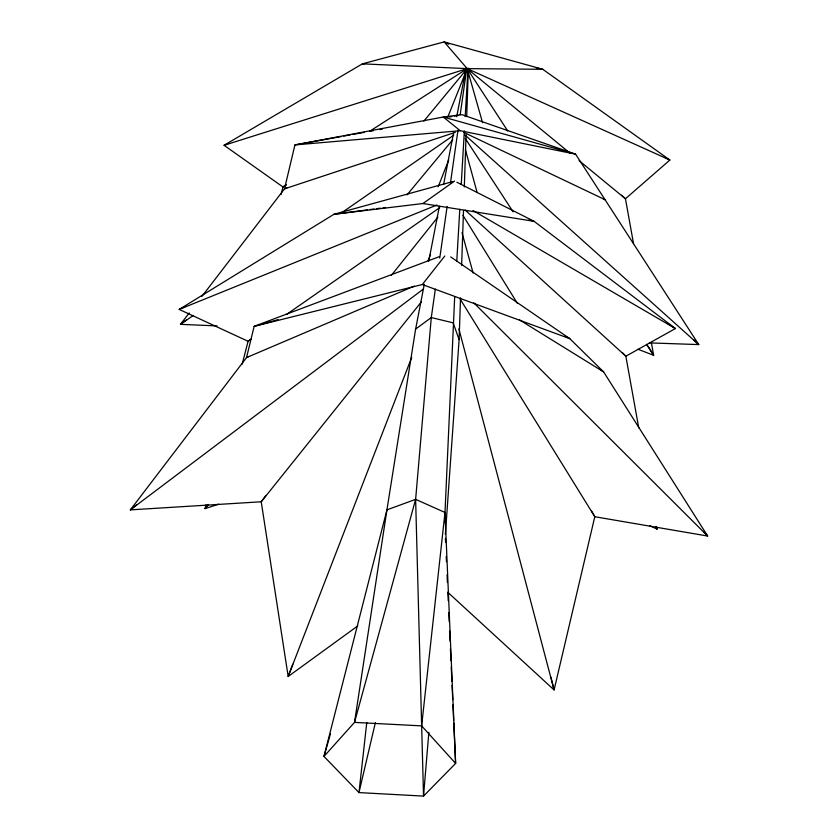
<?xml version="1.0" encoding="UTF-8"?>
<svg xmlns="http://www.w3.org/2000/svg" width="838" height="838" viewBox="0 0 838 838"><rect width="100%" height="100%" fill="white"/><g stroke="black" fill="none" stroke-linecap="round" stroke-linejoin="round"><path stroke-width="1.26" d="M445.376 534.393L459.109 339.631L460.533 297.888M461.644 265.279L463.508 210.485M464.315 187L466.085 134.824M466.714 116.555L468.358 68.287M445.125 522.786L444.999 512.468L454.688 296.757M456.752 261.508L459.79 209.291M461.235 184.486L464.357 130.958M465.195 116.597L468.013 68.297M428.857 732.297L423.525 796.1L358.968 792.591L323.981 756.431L386.936 509.86L415.617 329.104L424.29 284.312M330.444 733.847L323.981 756.431L354.516 722.387L386.936 509.86L415.627 499.354L444.999 512.468L455.621 763.428L423.525 796.1L415.627 499.354L431.287 317.55L435.341 289.12M453.787 723.089L455.621 763.428L421.64 725.876L444.999 512.468M366.772 722.524L358.968 792.591L375.382 722.618M439.761 258.104L447.125 206.42M450.435 183.155L457.988 130.183M460.198 114.67L466.818 68.15M465.928 72.016L466.557 68.14M428.742 261.278L439.384 206.242M443.595 184.486L453.494 133.294M456.72 116.65L466.127 68.014M281.055 194.594L283.003 186.989L286.198 184.706M206.033 504.811L205.048 508.614L218.655 504.183M242.213 364.101L248.079 341.276L250.143 339.673M415.627 499.354L354.516 722.387L421.64 725.876M292.766 664.241L288.178 676.486L357.805 625.892M411.709 357.376L288.178 676.486L261.226 501.773L265.908 495.499M438.201 186.738L448.739 159.943M428.134 260.524L430.533 254.459M447.743 117.131L465.739 72.267M208.222 504.455L205.048 508.614L208.316 504.518M189.199 312.962L180.463 324.337L217.084 325.919M201.906 296.411L284.501 188.854L294.934 144.922L443.271 117.016L462.031 114.68L575.601 154.182L698.745 344.586L649.366 342.889M421.357 301.889L261.226 501.773L130.34 509.881L246.519 357.596L254.155 326.328L422.31 284.522L444.8 256.019M391.336 275.377L437.907 217.073M423.871 121.112L466.368 69.638M407.006 194.908L452.75 139.747M136.437 504.947L130.34 509.881L423.379 289.047M186.738 319.666L180.463 324.337L193.369 315.402M415.617 329.104L431.287 317.55L453.169 322.86L459.109 339.631M251.285 339.034L248.079 341.276L179.196 309.421L334.006 214.266L422.928 203.529L454.584 181.081M286.627 314.397L439.761 207.625M340.794 213.376L453.777 135.18M286.292 184.873L283.003 186.989L224.071 145.288L362.414 63.845L444.171 41.9L542.783 69.292L669.876 160.037L625.452 198.763L633.538 243.669M369.621 131.336L467.195 68.632L542.783 69.292L536.414 67.972M248.834 356.391L246.519 357.596L414.276 286.104M185.104 306.666L179.196 309.421L436.891 205.027M286.921 187.838L284.501 188.854L455.285 132.352M439.06 256.742L254.155 326.328L278.08 319.666M227.747 143.927L224.071 145.288L467.195 68.632L669.876 160.037L665.257 157.596M453.327 181.427L334.006 214.266L367.526 209.856M341.202 136.552L294.934 144.922L460.24 130.718L575.601 154.182L443.271 117.016L460.24 130.718M343.779 136.081L350.2 134.918M352.777 134.457L364.341 132.362M370.773 131.199L373.339 130.728M379.771 129.565L382.338 129.104M449.178 117.006L451.755 116.534M454.322 116.073L458.177 115.372M370.103 209.521L373.968 209.008M376.545 208.672L380.421 208.159M382.997 207.824L385.574 207.478M365.012 63.604L362.414 63.845L467.195 68.632L570.018 153.176M422.928 203.529L534.078 221.316L675.397 328.559L625.85 356.213L638.755 427.904M529.061 219.923L534.078 221.316L456.888 182.244M422.31 284.522L569.777 338.646L603.622 371.904L707.66 536.037L594.802 516.732L460.052 298.894M637.854 349.226L653.64 355.291L651.336 342.459M649.838 525.751L656.971 529.019L656.51 526.463M463.781 132.404L605.476 199.905L603.234 198.575M448.864 44.194L444.171 41.9L467.195 68.632M565.179 336.258L569.777 338.646L450.697 256.92M472.967 210.527L675.397 328.559L667.781 323.478M519.497 319.886L603.622 371.904L600.49 369.568M579.089 160.634L625.452 198.763L621.618 195.212M465.1 135.086L698.745 344.586L694.074 340.05M465.195 210.097L625.85 356.213L622.205 352.494M447.67 592.162L554.086 689.936L594.802 516.732L591.597 511.044M473.816 302.832L707.66 536.037L704.109 532.203M465.237 138.385L513.097 211.805M467.908 69.722L507.765 131M646.527 344.345L653.64 355.291L648.172 346.356M462.932 215.345L517.297 303.22M467.918 71.146L482.562 122.704M462 232.692L473.124 273.02M465.404 149.656L477.136 192.593M458.889 328.884L554.086 689.936L550.954 677.23M445.407 538.289L445.586 542.196M446.235 556.505L446.465 561.711M447.063 574.732L447.408 582.536M447.89 592.948L448.236 600.762M448.77 612.473L449.189 621.576M449.597 630.689L450.069 641.101M450.425 648.905L450.959 660.616M451.253 667.132L451.902 681.441M452.08 685.348L452.73 699.667M452.96 704.863L453.672 720.481M656.971 529.019L655.599 526.798L656.971 529.019"/></g></svg>
